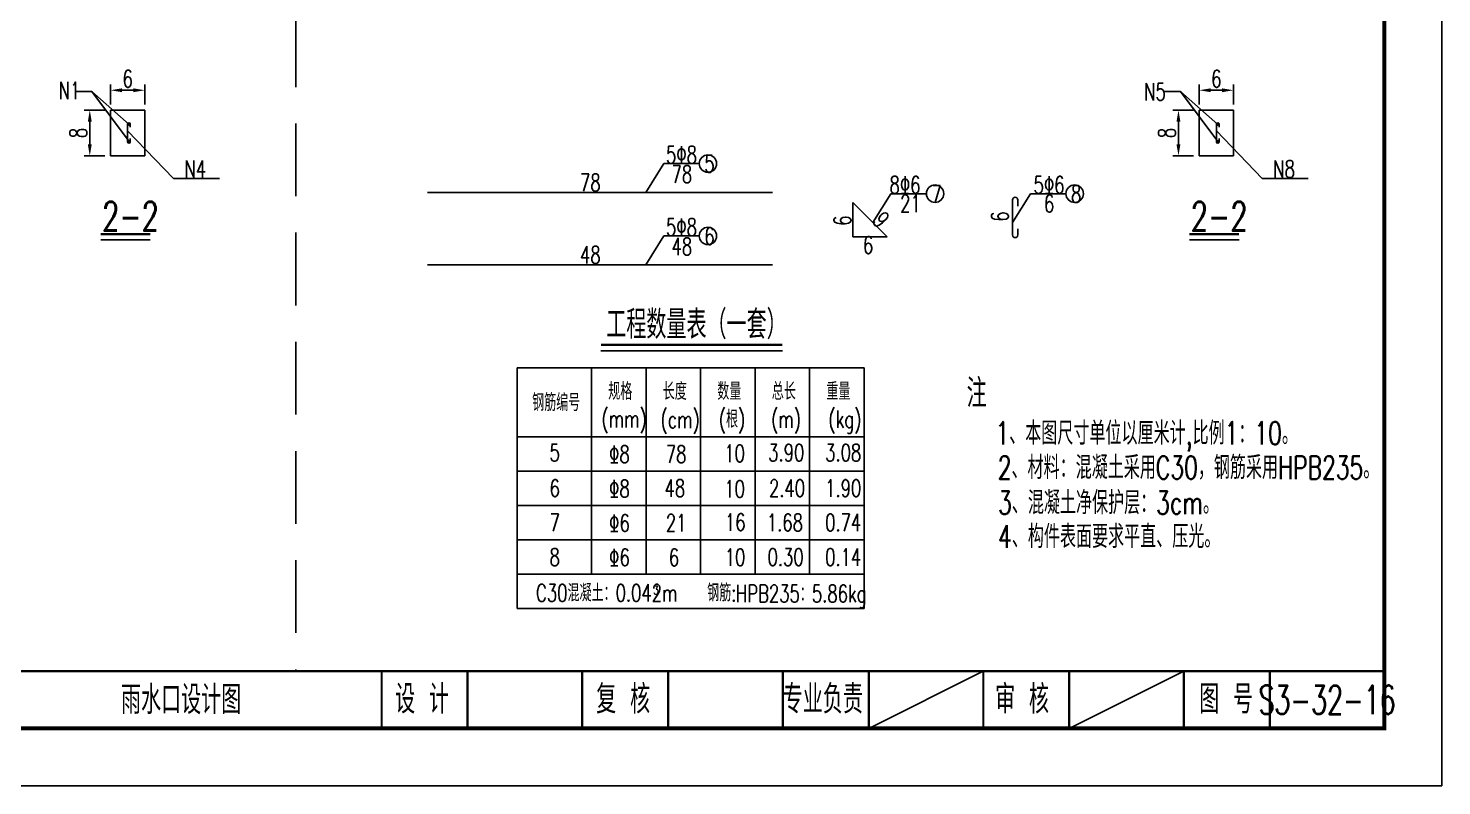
# Model space of a CAD drawing. Extents: x 5781 to 12795, y 1434 to 2653.
# Drawn here: x 9789.9 to 10036.5, y 1433.8 to 1566 of the extents above; entities that cross this region are included whole.
import ezdxf
from ezdxf.enums import TextEntityAlignment as Align

# ---------------------------------------------------------------- set-up
doc = ezdxf.new("R2010")
doc.units = 0
doc.header["$LTSCALE"] = 5
doc.header["$PDMODE"] = 32
doc.header["$PDSIZE"] = 0.3
doc.linetypes.add('DASHED', pattern=[19.05, 12.7, -6.35])
doc.layers.get('0').update_dxf_attribs({"linetype": 'CONTINUOUS'})
doc.layers.get('Defpoints').update_dxf_attribs({"linetype": 'CONTINUOUS'})
for name, color, linetype in [('图框', 7, 'CONTINUOUS'), ('尺寸标注', 4, 'CONTINUOUS'), ('文字', 7, 'CONTINUOUS'), ('文字字符', 7, 'CONTINUOUS')]:
    doc.layers.add(name, color=color, linetype=linetype)
doc.styles.get("Standard").update_dxf_attribs({"font": 'simplex1.shx', "width": 0.7, "bigfont": 'hztxt.shx'})
doc.dimstyles.new('比例1：10', dxfattribs={"dimtxt": 3, "dimasz": 2, "dimexe": 1, "dimexo": 1, "dimgap": 0.5, "dimtad": 1, "dimzin": 13, "dimdsep": 46, "dimtxsty": 'Standard', "dimcen": -0.09, "dimclrd": 256, "dimclre": 256, "dimclrt": 7, "dimaunit": 1, "dimazin": 0, "dimtfac": 0.0005, "dimtix": 1, "dimtmove": 2, "dimatfit": 3, "dimfxl": 0, "dimtolj": 1, "dimtzin": 13, "dimarcsym": 0})

# ---------------------------------------------------------------- blocks, each defined once
blk = doc.blocks.new('series')
at = {"width": 0.75}
for tag, height, p in [('页码', 4, (-35, -19)), ('图名', 5, (-220, -282)), ('图号', 5, (-20, -282))]:
    blk.add_attdef(tag, text='', height=height, dxfattribs=at).set_placement(p, align=Align.MIDDLE_CENTER)
blk = doc.blocks.new('123')
at = {"layer": '图框'}
blk.add_lwpolyline([(6201.38, 2092.12), (6201.38, 2389.12), (5781.38, 2389.12), (5781.38, 2092.12)], close=True, dxfattribs=at)
blk = doc.blocks.new('*D1924')
at = {"layer": 'Defpoints', "color": 0, "ltscale": 0.5}
for p in [(9810.21, 1555.14), (9804.21, 1551.68), (9810.21, 1551.68)]:
    blk.add_point(p, dxfattribs=at)
at = {"layer": '尺寸标注', "lineweight": -2, "ltscale": 0.5}
for p, q in [((9804.21, 1552.68), (9804.21, 1556.14)), ((9806.21, 1555.14), (9808.21, 1555.14)), ((9810.21, 1552.68), (9810.21, 1556.14))]:
    blk.add_line(p, q, dxfattribs=at)
at = {"layer": '尺寸标注', "ltscale": 0.5}
for points in [[(9806.21, 1555.47), (9806.21, 1554.8), (9804.21, 1555.14)], [(9808.21, 1555.47), (9808.21, 1554.8), (9810.21, 1555.14)]]:
    blk.add_solid(points, dxfattribs=at)
at = {"layer": '尺寸标注', "color": 7, "ltscale": 0.5, "insert": (9807.21, 1557.14), "char_height": 3, "attachment_point": 5}
blk.add_mtext('\\A1;6', dxfattribs=at)
blk = doc.blocks.new('*D1925')
at = {"layer": 'Defpoints', "color": 0, "ltscale": 0.5}
for p in [(9804.21, 1551.68), (9800.6, 1543.68), (9804.21, 1543.68)]:
    blk.add_point(p, dxfattribs=at)
at = {"layer": '尺寸标注', "lineweight": -2, "ltscale": 0.5}
for p, q in [((9803.21, 1551.68), (9799.6, 1551.68)), ((9800.6, 1549.68), (9800.6, 1545.68)), ((9803.21, 1543.68), (9799.6, 1543.68))]:
    blk.add_line(p, q, dxfattribs=at)
at = {"layer": '尺寸标注', "ltscale": 0.5}
for points in [[(9800.26, 1549.68), (9800.93, 1549.68), (9800.6, 1551.68)], [(9800.26, 1545.68), (9800.93, 1545.68), (9800.6, 1543.68)]]:
    blk.add_solid(points, dxfattribs=at)
at = {"layer": '尺寸标注', "color": 7, "ltscale": 0.5, "insert": (9798.6, 1547.68), "char_height": 3, "attachment_point": 5, "rotation": 90}
blk.add_mtext('\\A1;8', dxfattribs=at)
blk = doc.blocks.new('*D1938')
at = {"layer": 'Defpoints', "color": 0, "ltscale": 0.5}
for p in [(10000.21, 1555.14), (9994.21, 1551.68), (10000.21, 1551.68)]:
    blk.add_point(p, dxfattribs=at)
at = {"layer": '尺寸标注', "lineweight": -2, "ltscale": 0.5}
for p, q in [((9994.21, 1552.68), (9994.21, 1556.14)), ((9996.21, 1555.14), (9998.21, 1555.14)), ((10000.21, 1552.68), (10000.21, 1556.14))]:
    blk.add_line(p, q, dxfattribs=at)
at = {"layer": '尺寸标注', "ltscale": 0.5}
for points in [[(9996.21, 1555.47), (9996.21, 1554.8), (9994.21, 1555.14)], [(9998.21, 1555.47), (9998.21, 1554.8), (10000.21, 1555.14)]]:
    blk.add_solid(points, dxfattribs=at)
at = {"layer": '尺寸标注', "color": 7, "ltscale": 0.5, "insert": (9997.21, 1557.14), "char_height": 3, "attachment_point": 5}
blk.add_mtext('\\A1;6', dxfattribs=at)
blk = doc.blocks.new('*D1939')
at = {"layer": 'Defpoints', "color": 0, "ltscale": 0.5}
for p in [(9994.21, 1551.68), (9990.6, 1543.68), (9994.21, 1543.68)]:
    blk.add_point(p, dxfattribs=at)
at = {"layer": '尺寸标注', "lineweight": -2, "ltscale": 0.5}
for p, q in [((9993.21, 1551.68), (9989.6, 1551.68)), ((9990.6, 1549.68), (9990.6, 1545.68)), ((9993.21, 1543.68), (9989.6, 1543.68))]:
    blk.add_line(p, q, dxfattribs=at)
at = {"layer": '尺寸标注', "ltscale": 0.5}
for points in [[(9990.26, 1549.68), (9990.93, 1549.68), (9990.6, 1551.68)], [(9990.26, 1545.68), (9990.93, 1545.68), (9990.6, 1543.68)]]:
    blk.add_solid(points, dxfattribs=at)
at = {"layer": '尺寸标注', "color": 7, "ltscale": 0.5, "insert": (9988.6, 1547.68), "char_height": 3, "attachment_point": 5, "rotation": 90}
blk.add_mtext('\\A1;8', dxfattribs=at)

msp = doc.modelspace()

# ---------------------------------------------------------------- hatches: boundary and pattern name
at = {"layer": '尺寸标注', "ltscale": 0.5}
h = msp.add_hatch(dxfattribs=at)
h.set_pattern_fill('ANSI31', color=1, scale=0.01, style=0)
h.set_pattern_definition([(45, (205.57741, 134.67521), (-0.0224506403, 0.0224506403), [])])
edge = h.paths.add_edge_path()
edge.add_arc((9807.4498, 1549.1803), 0.1424, 0, 360)
h = msp.add_hatch(dxfattribs=at)
h.set_pattern_fill('ANSI31', color=1, scale=0.01, style=0)
h.set_pattern_definition([(45, (395.57741, 134.67521), (-0.0224506403, 0.0224506403), [])])
edge = h.paths.add_edge_path()
edge.add_arc((9997.4498, 1549.1803), 0.1424, 0, 360)
h = msp.add_hatch(dxfattribs=at)
h.set_pattern_fill('ANSI31', color=1, scale=0.01, style=0)
h.set_pattern_definition([(315, (205.57741, 2960.69136), (-0.0224506403, -0.0224506403), [])])
edge = h.paths.add_edge_path()
edge.add_arc((9807.4498, 1546.1863), 0.1424, 0, 360)
h = msp.add_hatch(dxfattribs=at)
h.set_pattern_fill('ANSI31', color=1, scale=0.01, style=0)
h.set_pattern_definition([(315, (395.57741, 2960.69136), (-0.0224506403, -0.0224506403), [])])
edge = h.paths.add_edge_path()
edge.add_arc((9997.4498, 1546.1863), 0.1424, 0, 360)

# ---------------------------------------------------------------- linework, layer by layer
for p, q in [((9802.5023, 1529.0468), (9811.1655, 1529.0468)), ((9992.5023, 1529.0468), (10001.1655, 1529.0468)), ((9889.8037, 1509.6943), (9921.4916, 1509.6943))]:
    msp.add_line(p, q)
at = {"const_width": 0.4}
for points in [[(9802.5023, 1530.0468), (9811.1655, 1530.0468)], [(9992.5023, 1530.0468), (10001.1655, 1530.0468)], [(9889.8037, 1510.6943), (9921.4916, 1510.6943)]]:
    msp.add_lwpolyline(points, dxfattribs=at)
at = {"layer": '图框'}
for p, q in [((9936.5427, 1443.7959), (9956.5427, 1453.7959)), ((9991.5427, 1453.7959), (9971.5427, 1443.7959))]:
    msp.add_line(p, q, dxfattribs=at)
for points, const_width in [([(10026.5427, 1720.7959), (9646.5427, 1720.7959), (9646.5427, 1443.7959), (10026.5427, 1443.7959), (10026.5427, 1720.7959)], 0.7), ([(9646.5427, 1453.7959), (10026.5427, 1453.7959)], 0.4), ([(9851.5427, 1443.7959), (9851.5427, 1453.7959)], 0.4), ([(9866.5427, 1443.7959), (9866.5427, 1453.7959)], 0.4), ([(9886.5427, 1443.7959), (9886.5427, 1453.7959)], 0.4), ([(9901.5427, 1443.7959), (9901.5427, 1453.7959)], 0.4), ([(9921.5427, 1443.7959), (9921.5427, 1453.7959)], 0.4), ([(9921.5427, 1443.7959), (9921.5427, 1453.7959)], 0.4), ([(9936.5427, 1443.7959), (9936.5427, 1453.7959)], 0.4), ([(9956.5427, 1443.7959), (9956.5427, 1453.7959)], 0.4), ([(9971.5427, 1443.7959), (9971.5427, 1453.7959)], 0.4), ([(9991.5427, 1443.7959), (9991.5427, 1453.7959)], 0.4), ([(10006.5427, 1443.7959), (10006.5427, 1453.7959)], 0.4)]:
    msp.add_lwpolyline(points, dxfattribs=dict(at, const_width=const_width))
at = {"layer": '尺寸标注', "color": 8, "linetype": 'DASHED', "ltscale": 0.2}
msp.add_line((9836.5427, 1720.7959), (9836.5427, 1453.7959), dxfattribs=at)
at = {"layer": '尺寸标注', "color": 4, "ltscale": 0.5}
for p, q in [((9800.9406, 1554.898), (9798.1156, 1554.898)), ((9807.4498, 1549.1803), (9800.9406, 1554.898)), ((9807.4498, 1546.1863), (9800.9406, 1554.898)), ((9990.9406, 1554.898), (9988.1156, 1554.898)), ((9997.4498, 1549.1803), (9990.9406, 1554.898)), ((9997.4498, 1546.1863), (9990.9406, 1554.898)), ((9807.2093, 1548.051), (9815.2076, 1539.7497)), ((9997.2093, 1548.051), (10005.2076, 1539.7497)), ((9815.2076, 1539.7497), (9823.2145, 1539.7497)), ((10005.2076, 1539.7497), (10013.2145, 1539.7497))]:
    msp.add_line(p, q, dxfattribs=at)
at = {"layer": '尺寸标注', "color": 7, "ltscale": 0.5}
for p, q in [((9804.2093, 1551.6833), (9810.2093, 1551.6833)), ((9804.2093, 1543.6833), (9804.2093, 1551.6833)), ((9810.2093, 1551.6833), (9810.2093, 1543.6833)), ((9994.2093, 1551.6833), (10000.2093, 1551.6833)), ((9994.2093, 1543.6833), (9994.2093, 1551.6833)), ((10000.2093, 1551.6833), (10000.2093, 1543.6833)), ((9810.2093, 1543.6833), (9804.2093, 1543.6833)), ((10000.2093, 1543.6833), (9994.2093, 1543.6833))]:
    msp.add_line(p, q, dxfattribs=at)
at = {"layer": '尺寸标注', "color": 1, "ltscale": 0.5}
for p, q in [((9807.2093, 1546.1539), (9807.2093, 1549.2127)), ((9807.6731, 1549.2127), (9807.6731, 1548.6707)), ((9997.2093, 1546.1539), (9997.2093, 1549.2127)), ((9997.6731, 1549.2127), (9997.6731, 1548.6707)), ((9807.6731, 1546.1539), (9807.6731, 1546.6959)), ((9997.6731, 1546.1539), (9997.6731, 1546.6959)), ((9859.5232, 1537.2908), (9919.7536, 1537.2908)), ((9933.754, 1535.5658), (9939.754, 1529.5658)), ((9933.754, 1529.5658), (9933.754, 1535.5658)), ((9961.6399, 1529.8832), (9961.6399, 1536.0007)), ((9962.5675, 1536.0007), (9962.5675, 1534.9167)), ((9939.754, 1529.5658), (9933.754, 1529.5658)), ((9962.5675, 1529.8832), (9962.5675, 1530.9672)), ((9859.5232, 1524.6719), (9919.7536, 1524.6719))]:
    msp.add_line(p, q, dxfattribs=at)
at = {"layer": '尺寸标注'}
for p, q in [((9897.6442, 1537.2908), (9900.7654, 1542.3323)), ((9900.7654, 1542.3323), (9906.9582, 1542.3323)), ((9937.2836, 1532.0363), (9940.4048, 1537.0778)), ((9940.4048, 1537.0778), (9946.5976, 1537.0778)), ((9961.6399, 1532.0363), (9964.7611, 1537.0778)), ((9964.7611, 1537.0778), (9970.9539, 1537.0778)), ((9897.6442, 1524.6719), (9900.7654, 1529.7134)), ((9900.7654, 1529.7134), (9906.9582, 1529.7134))]:
    msp.add_line(p, q, dxfattribs=at)
at = {"layer": '尺寸标注', "color": 1, "ltscale": 0.5}
for centre in [(9807.4498, 1549.1803), (9997.4498, 1549.1803), (9807.4498, 1546.1863), (9997.4498, 1546.1863)]:
    msp.add_circle(centre, 0.1424, dxfattribs=at)
at = {"layer": '尺寸标注'}
for centre in [(9908.4805, 1542.3422), (9948.1199, 1537.0877), (9972.4762, 1537.0877), (9908.4805, 1529.7233)]:
    msp.add_circle(centre, 1.5223, dxfattribs=at)
at = {"layer": '尺寸标注', "color": 1, "ltscale": 0.5}
for centre, radius, start, end in [((9807.4412, 1549.2127), 0.2319, 0, 180), ((9997.4412, 1549.2127), 0.2319, 0, 180), ((9807.4412, 1546.1539), 0.2319, 180, 0), ((9997.4412, 1546.1539), 0.2319, 180, 0), ((9962.1037, 1536.0007), 0.4638, 0, 180), ((9962.1037, 1529.8832), 0.4638, 180, 0)]:
    msp.add_arc(centre, radius, start, end, dxfattribs=at)
at = {"layer": '文字'}
for p, q in [((9897.6847, 1506.6943), (9897.6847, 1470.6943)), ((9907.1993, 1506.6943), (9907.1993, 1470.6943)), ((9916.7139, 1506.6943), (9916.7139, 1470.6943)), ((9926.2285, 1506.6943), (9926.2285, 1470.6943)), ((9875.1701, 1494.6943), (9935.743, 1494.6943)), ((9875.1701, 1488.6943), (9935.743, 1488.6943)), ((9875.1701, 1482.6943), (9935.743, 1482.6943)), ((9875.1701, 1476.6943), (9935.743, 1476.6943)), ((9875.1701, 1470.6943), (9935.743, 1470.6943))]:
    msp.add_line(p, q, dxfattribs=at)
at = {"layer": '文字字符', "color": 1, "linetype": 'ByBlock'}
for p, q in [((9875.1701, 1506.6943), (9875.1701, 1464.6943)), ((9875.1701, 1506.6943), (9935.743, 1506.6943)), ((9935.743, 1506.6943), (9935.743, 1464.6943)), ((9875.1701, 1464.6943), (9935.743, 1464.6943))]:
    msp.add_line(p, q, dxfattribs=at)
at = {"layer": '文字字符', "linetype": 'ByBlock'}
msp.add_line((9888.1701, 1506.6943), (9888.1701, 1470.6943), dxfattribs=at)

# ---------------------------------------------------------------- block references
at = {"layer": '图框'}
ref = msp.add_blockref('series', (10036.5427, 1730.7959), dxfattribs=at)
ref.add_attrib('页码', '第  3  页    共  3  页', dxfattribs={"layer": '0', "height": 4, "width": 0.7}).set_placement((10001.5427, 1711.7959), align=Align.MIDDLE_CENTER)
ref.add_attrib('图名', '雨水口设计图', dxfattribs={"layer": '0', "height": 5, "width": 0.7}).set_placement((9816.5427, 1448.7959), align=Align.MIDDLE_CENTER)
ref.add_attrib('图号', 'S3-32-16', dxfattribs={"layer": '0', "height": 5, "width": 0.65}).set_placement((10016.5427, 1448.7959), align=Align.MIDDLE_CENTER)
at = {"layer": '尺寸标注'}
msp.add_blockref('123', (3835.166, -658.3249), dxfattribs=at)

# ---------------------------------------------------------------- texts
at = {"color": 7, "width": 0.7}
for s, height, p in [('注', 5, (9953.6282, 1499.7777)), ('1、本图尺寸单位以厘米计,比例1：10。', 4, (9958.6555, 1493.3016)), ('2、材料：混凝土采用C30，钢筋采用HPB235。', 4, (9959.0555, 1487.3101)), ('3、混凝土净保护层：3cm。', 4, (9959.1126, 1481.1726)), ('4、构件表面要求平直、压光。', 4, (9959.1126, 1475.2729))]:
    msp.add_text(s, height=height, dxfattribs=at).set_placement(p)
at = {"layer": '图框', "width": 0.7}
for s, p in [('设 计', (9858.5874, 1448.8905)), ('复 核', (9893.6822, 1448.8905)), ('专业负责', (9928.533, 1448.8905)), ('审 核', (9963.3068, 1448.8905)), ('图 号', (9998.9259, 1448.8905))]:
    msp.add_text(s, height=5, dxfattribs=at).set_placement(p, align=Align.MIDDLE_CENTER)
at = {"layer": '文字', "width": 0.7}
for s, height, p in [('N1', 3, (9795.1631, 1553.586)), ('N5', 3, (9984.6106, 1553.3669)), ('N4', 3, (9817.1404, 1539.8869)), ('N8', 3, (10007.1404, 1539.8869)), ('2-2', 5, (9802.7603, 1530.6651)), ('2-2', 5, (9992.7603, 1530.6651))]:
    msp.add_text(s, height=height, dxfattribs=at).set_placement(p)
at = {"layer": '文字', "color": 7, "width": 0.7}
for s, height, p in [('工程数量表（一套）', 5, (9890.7337, 1511.7575)), ('钢筋编号', 3, (9877.8015, 1499.162)), ('规格', 3, (9891.084, 1501.1073)), ('长度', 3, (9900.5985, 1501.1073)), ('数量', 3, (9910.1131, 1501.1073)), ('总长', 3, (9919.6277, 1501.1073)), ('重量', 3, (9929.1423, 1501.1073)), ('(mm)', 3, (9889.9023, 1496.3112)), ('(根)', 3, (9910.3767, 1496.2449)), ('(m)', 3, (9919.5112, 1496.2449)), ('(kg)', 3, (9929.5069, 1496.2449)), ('(cm)', 3, (9900.2294, 1496.1944)), ('5', 3, (9880.8427, 1490.4151)), ('%%1318', 3, (9891.2374, 1490.1424)), ('78', 3, (9901.1258, 1490.1439)), ('10', 3, (9911.3301, 1490.2736)), ('3.90', 3, (9918.9954, 1490.4151)), ('3.08', 3, (9928.9357, 1490.4151)), ('6', 3, (9880.8427, 1484.2103)), ('%%1318', 3, (9891.2374, 1484.1424)), ('48', 3, (9900.9074, 1484.2103)), ('10', 3, (9911.3301, 1484.0688)), ('2.40', 3, (9919.1333, 1484.2103)), ('1.90', 3, (9928.9357, 1484.2103)), ('7', 3, (9880.8427, 1478.2295)), ('%%1316', 3, (9891.2374, 1478.1424)), ('21', 3, (9901.133, 1478.152)), ('16', 3, (9911.4475, 1478.2772)), ('1.68', 3, (9918.7693, 1478.2295)), ('0.74', 3, (9928.9357, 1478.2295)), ('8', 3, (9880.8427, 1472.183)), ('%%1316', 3, (9891.2374, 1472.1424)), ('10', 3, (9911.4163, 1472.155)), ('0.30', 3, (9918.8909, 1472.183)), ('0.14', 3, (9928.9357, 1472.183)), ('6', 3, (9901.6475, 1472.13)), ('C30混凝土：0.042m', 3, (9878.4788, 1465.9396)), ('钢筋:', 3, (9908.346, 1465.9626)), ('HPB235：5.86kg', 3, (9913.3655, 1465.8204))]:
    msp.add_text(s, height=height, dxfattribs=at).set_placement(p)
at = {"layer": '文字字符', "linetype": 'ByBlock', "width": 0.7}
for s, p in [('5%%1318', (9901.1703, 1542.3808)), ('78', (9902.1224, 1539.0044)), ('5', (9907.8534, 1540.8023)), ('78', (9886.149, 1537.5405)), ('8%%1316', (9940.1744, 1537.1263)), ('5%%1316', (9965.3151, 1537.1263)), ('21', (9942.0205, 1533.8648)), ('7', (9947.4928, 1535.5478)), ('6', (9967.1331, 1533.8648)), ('8', (9971.8492, 1535.5478)), ('5%%1318', (9901.1703, 1529.7619)), ('6', (9907.8534, 1528.1834)), ('6', (9935.5392, 1526.6257)), ('48', (9886.149, 1524.9216)), ('48', (9902.1224, 1526.3855))]:
    msp.add_text(s, height=3, dxfattribs=at).set_placement(p)
for s, rotation, p in [('6', 90, (9933.4558, 1531.4839)), ('9', 313.121876, (9937.0115, 1532.1892)), ('6', 90, (9960.942, 1532.2054))]:
    msp.add_text(s, height=3, rotation=rotation, dxfattribs=at).set_placement(p)
msp.add_text('3', height=1.5, dxfattribs=at).set_placement((9899.4243, 1467.1644), align=Align.CENTER)

# ---------------------------------------------------------------- dimensions: what is measured, and where the dimension line sits
at = {"layer": '尺寸标注', "color": 4, "ltscale": 0.5}
for base, p1, p2, picture, middle in [((9810.2093, 1555.1357), (9804.2093, 1551.6833), (9810.2093, 1551.6833), '*D1924', (9807.2093, 1557.1357)), ((10000.2093, 1555.1357), (9994.2093, 1551.6833), (10000.2093, 1551.6833), '*D1938', (9997.2093, 1557.1357))]:
    dim = msp.add_linear_dim(base=base, p1=p1, p2=p2, dimstyle='比例1：10', dxfattribs=at)
    dim.commit()
    dim.dimension.update_dxf_attribs({"geometry": picture, "text_midpoint": middle})
for base, p1, p2, picture, middle in [((9800.5953, 1543.6833), (9804.2093, 1551.6833), (9804.2093, 1543.6833), '*D1925', (9798.5953, 1547.6833)), ((9990.5953, 1543.6833), (9994.2093, 1551.6833), (9994.2093, 1543.6833), '*D1939', (9988.5953, 1547.6833))]:
    dim = msp.add_linear_dim(base=base, p1=p1, p2=p2, angle=90, dimstyle='比例1：10', dxfattribs=at)
    dim.commit()
    dim.dimension.update_dxf_attribs({"geometry": picture, "text_midpoint": middle})

doc.saveas('drawing.dxf')
